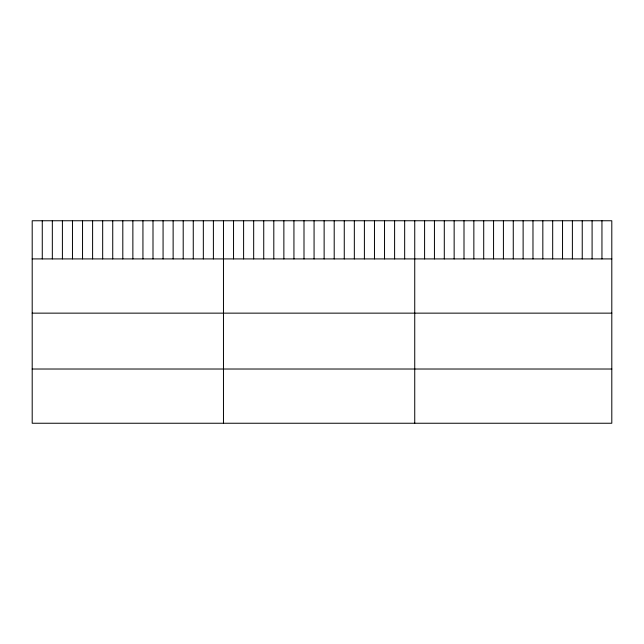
<?xml version="1.0" encoding="UTF-8"?>
<svg xmlns="http://www.w3.org/2000/svg" width="644" height="644" viewBox="0 0 644 644"><rect width="100%" height="100%" fill="white"/><g stroke="black" fill="none" stroke-linecap="round" stroke-linejoin="round"><path stroke-width="0.97" d="M611.8 258.912L611.8 423.245L32.2 423.245L32.2 220.755L611.8 220.755L611.8 258.912L32.2 258.912M32.2 313.145L611.8 313.145M32.2 369.02L611.8 369.02M601.947 220.755L601.947 258.912M592.094 220.755L592.094 258.912M582.24 220.755L582.24 258.912M572.387 220.755L572.387 258.912M562.534 220.755L562.534 258.912M552.681 220.755L552.681 258.912M542.828 220.755L542.828 258.912M532.974 220.755L532.974 258.912M523.121 220.755L523.121 258.912M513.268 220.755L513.268 258.912M503.415 220.755L503.415 258.912M493.562 220.755L493.562 258.912M483.708 220.755L483.708 258.912M473.855 220.755L473.855 258.912M464.002 220.755L464.002 258.912M454.149 220.755L454.149 258.912M444.296 220.755L444.296 258.912M434.442 220.755L434.442 258.912M424.589 220.755L424.589 258.912M414.736 220.755L414.736 423.245M404.665 220.755L404.665 258.912M394.603 220.755L394.603 258.912M384.532 220.755L384.532 258.912M374.47 220.755L374.47 258.912M364.399 220.755L364.399 258.912M354.337 220.755L354.337 258.912M344.266 220.755L344.266 258.912M334.204 220.755L334.204 258.912M324.133 220.755L324.133 258.912M314.071 220.755L314.071 258.912M304 220.755L304 258.912M293.938 220.755L293.938 258.912M283.867 220.755L283.867 258.912M273.805 220.755L273.805 258.912M263.734 220.755L263.734 258.912M253.672 220.755L253.672 258.912M243.601 220.755L243.601 258.912M233.539 220.755L233.539 258.912M223.468 220.755L223.468 423.245M213.397 220.755L213.397 258.912M203.335 220.755L203.335 258.912M193.264 220.755L193.264 258.912M183.202 220.755L183.202 258.912M173.131 220.755L173.131 258.912M163.069 220.755L163.069 258.912M152.998 220.755L152.998 258.912M142.936 220.755L142.936 258.912M132.865 220.755L132.865 258.912M122.803 220.755L122.803 258.912M112.732 220.755L112.732 258.912M102.67 220.755L102.67 258.912M92.599 220.755L92.599 258.912M82.537 220.755L82.537 258.912M72.466 220.755L72.466 258.912M62.404 220.755L62.404 258.912M52.333 220.755L52.333 258.912M42.271 220.755L42.271 258.912"/></g></svg>
